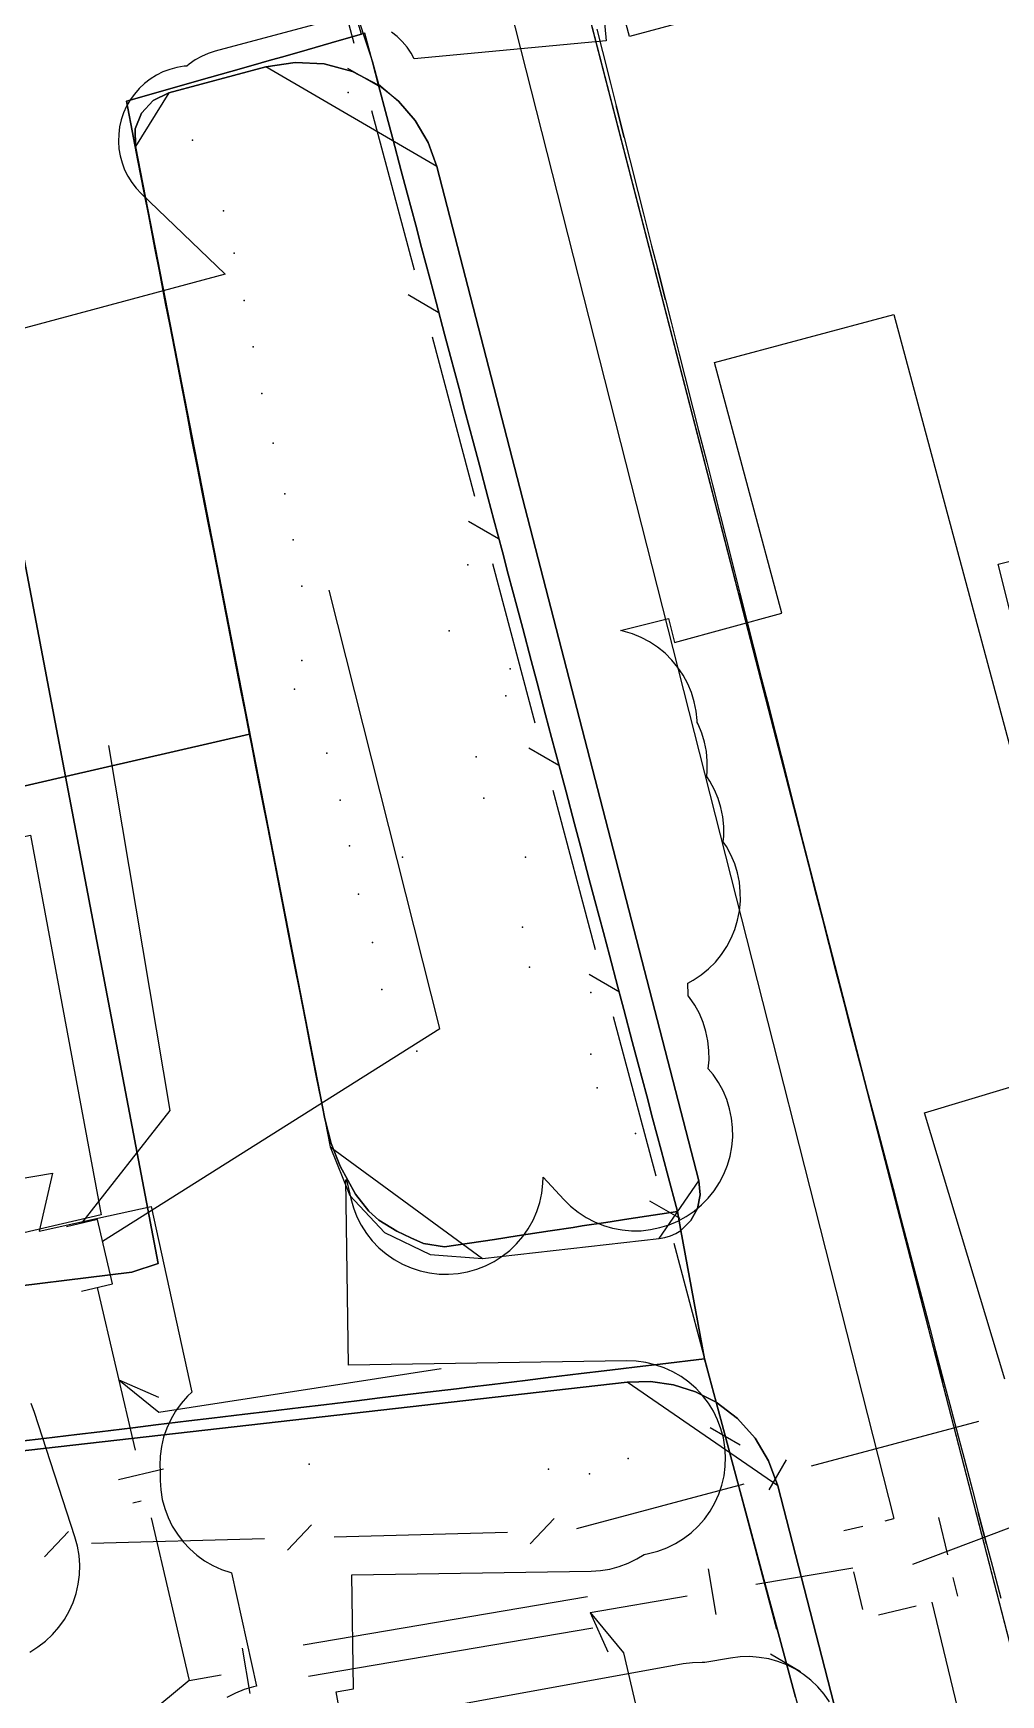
# Model space of a CAD drawing. Header units: metres. Extents: x 17314 to 17509, y 13897 to 14299.
# Drawn here: x 17413.08 to 17433.93, y 14097.36 to 14133.17 of the extents above; entities that cross this region are included whole.
import ezdxf

# ---------------------------------------------------------------- set-up
doc = ezdxf.new("R2010")
doc.units = ezdxf.units.M
for name, color, linetype in [('BUSH', 7, 'Continuous'), ('CURB', 7, 'Continuous'), ('ELECTR_CABLE_COMM', 7, 'Continuous'), ('GRASS', 7, 'Continuous'), ('GROUND', 7, 'Continuous'), ('HEAT', 7, 'Continuous'), ('ROAD', 7, 'Continuous'), ('SEWER', 7, 'Continuous'), ('SIDEWALK_PATH', 7, 'Continuous'), ('TREE', 7, 'Continuous'), ('WATER_PIPELINE', 7, 'Continuous')]:
    doc.layers.add(name, color=color, linetype=linetype)

msp = doc.modelspace()

# ---------------------------------------------------------------- linework, layer by layer
at = {"layer": 'BUSH'}
for p in [(17417.184, 14129.344), (17417.412, 14128.43), (17417.628, 14127.412), (17417.819, 14126.41), (17418.009, 14125.407), (17418.251, 14124.337), (17418.505, 14123.246), (17418.682, 14122.256), (17418.873, 14121.254), (17422.045, 14120.289), (17419.405, 14117.656), (17422.628, 14117.576), (17419.697, 14116.643), (17422.792, 14116.686), (17419.899, 14115.656), (17420.089, 14114.618), (17423.625, 14113.903), (17420.394, 14113.576), (17423.775, 14113.038), (17420.596, 14112.563), (17425.903, 14102.453), (17424.183, 14102.218), (17425.069, 14102.12)]:
    msp.add_point(p, dxfattribs=at)
at = {"layer": 'CURB'}
for points in [[(17468.708, 13964.699), (17413.628, 14177.812), (17409.56, 14179.827), (17391.346, 14172.16), (17389.512, 14169.307), (17396.492, 13931.016)], [(17425.817, 14130.928), (17425.644, 14131.611)], [(17426.706, 14127.426), (17426.532, 14128.109)], [(17428.484, 14120.421), (17428.31, 14121.104)], [(17429.669, 14115.751), (17429.495, 14116.434)], [(17432.709, 14104.097), (17432.53, 14104.778)], [(17433.629, 14100.603), (17433.449, 14101.284)]]:
    msp.add_lwpolyline(points, dxfattribs=at)
for points in [[(17418.097, 14132.447), (17416.004, 14131.888), (17415.281, 14130.73), (17419.481, 14109.165), (17422.763, 14106.758), (17426.572, 14107.19), (17427.428, 14108.433), (17421.777, 14130.299)], [(17408.78, 14101.146), (17403.806, 14100.582), (17403.646, 14101.571), (17402.161, 14101.402), (17401.274, 14100.374), (17401.402, 14096.698), (17402.03, 14094.963), (17406.186, 14089.608), (17408.674, 14087.123), (17415.209, 14082.062), (17416.54, 14082.157), (17422.155, 14087.953), (17424.135, 14089.686), (17429.34, 14093.535), (17430.461, 14096.698), (17429.126, 14101.862), (17425.884, 14104.092), (17408.62, 14102.135), (17408.787, 14101.105)]]:
    msp.add_lwpolyline(points, close=True, dxfattribs=at)
at = {"layer": 'ELECTR_CABLE_COMM'}
for points in [[(17419.071, 14136.392), (17419.987, 14132.958)], [(17419.856, 14132.421), (17420.504, 14132.045)], [(17420.373, 14131.509), (17421.289, 14128.075)], [(17421.158, 14127.538), (17421.807, 14127.162)], [(17421.675, 14126.625), (17422.591, 14123.191)], [(17422.46, 14122.654), (17423.109, 14122.279)], [(17422.978, 14121.742), (17423.893, 14118.308)], [(17423.762, 14117.771), (17424.411, 14117.395)], [(17424.28, 14116.858), (17425.195, 14113.424)], [(17425.064, 14112.887), (17425.713, 14112.512)], [(17425.582, 14111.975), (17426.498, 14108.541)], [(17426.366, 14108.004), (17427.015, 14107.628)], [(17426.884, 14107.091), (17427.8, 14103.657)], [(17427.669, 14103.12), (17428.317, 14102.745)], [(17429.852, 14102.293), (17433.46, 14103.257)], [(17428.94, 14101.774), (17429.315, 14102.423)], [(17424.795, 14100.941), (17428.403, 14101.905)], [(17428.186, 14102.208), (17429.102, 14098.774)], [(17413.326, 14100.333), (17413.842, 14100.877)], [(17418.559, 14100.473), (17419.075, 14101.017)], [(17419.567, 14100.765), (17423.3, 14100.864)], [(17423.792, 14100.612), (17424.308, 14101.156)], [(17414.334, 14100.625), (17418.067, 14100.725)], [(17428.971, 14098.237), (17429.619, 14097.861)]]:
    msp.add_lwpolyline(points, dxfattribs=at)
at = {"layer": 'GRASS'}
for points in [[(17424.435, 14117.304), (17424.252, 14117.994), (17424.124, 14118.477), (17423.941, 14119.167), (17423.813, 14119.65), (17423.63, 14120.34), (17423.502, 14120.823), (17423.319, 14121.513), (17423.191, 14121.997), (17423.008, 14122.686), (17422.88, 14123.17), (17422.697, 14123.859), (17422.568, 14124.343), (17422.386, 14125.032), (17422.257, 14125.516), (17422.074, 14126.205), (17421.946, 14126.689), (17421.763, 14127.378), (17421.635, 14127.862), (17421.452, 14128.551), (17421.324, 14129.035), (17421.141, 14129.725), (17421.013, 14130.208), (17420.83, 14130.898), (17420.702, 14131.381), (17420.524, 14132.053), (17419.959, 14132.345), (17419.353, 14132.51), (17418.725, 14132.545), (17418.097, 14132.447), (17416.004, 14131.888), (17415.663, 14131.722), (17415.415, 14131.451), (17415.28, 14131.11), (17415.281, 14130.73), (17419.363, 14109.77), (17419.5, 14109.242), (17419.696, 14108.753), (17420.025, 14108.148), (17420.31, 14107.782), (17420.527, 14107.589), (17420.915, 14107.349), (17421.216, 14107.209), (17421.494, 14107.087), (17421.947, 14107.011), (17423.02, 14107.174), (17423.514, 14107.249), (17424.219, 14107.356), (17424.714, 14107.431), (17424.914, 14107.462), (17425.419, 14107.538), (17425.914, 14107.614), (17426.963, 14107.773), (17426.741, 14108.61), (17426.613, 14109.093), (17426.43, 14109.783), (17426.302, 14110.266), (17426.119, 14110.956), (17425.991, 14111.439), (17425.808, 14112.129), (17425.68, 14112.612), (17425.497, 14113.302), (17425.368, 14113.785), (17425.186, 14114.475), (17425.057, 14114.958), (17424.874, 14115.648), (17424.746, 14116.131), (17424.563, 14116.821)], [(17426.963, 14107.773), (17427.038, 14107.368), (17427.256, 14107.579), (17427.399, 14107.84), (17427.458, 14108.131), (17427.428, 14108.433), (17421.777, 14130.299), (17421.59, 14130.819), (17421.313, 14131.293), (17420.955, 14131.708), (17420.524, 14132.053), (17420.702, 14131.381), (17420.83, 14130.898), (17421.013, 14130.208), (17421.141, 14129.725), (17421.324, 14129.035), (17421.452, 14128.551), (17421.635, 14127.862), (17421.763, 14127.378), (17421.946, 14126.689), (17422.074, 14126.205), (17422.257, 14125.516), (17422.386, 14125.032), (17422.568, 14124.343), (17422.697, 14123.859), (17422.88, 14123.17), (17423.008, 14122.686), (17423.191, 14121.997), (17423.319, 14121.513), (17423.502, 14120.823), (17423.63, 14120.34), (17423.813, 14119.65), (17423.941, 14119.167), (17424.124, 14118.477), (17424.252, 14117.994), (17424.435, 14117.304), (17424.563, 14116.821), (17424.746, 14116.131), (17424.874, 14115.648), (17425.057, 14114.958), (17425.186, 14114.475), (17425.368, 14113.785), (17425.497, 14113.302), (17425.68, 14112.612), (17425.808, 14112.129), (17425.991, 14111.439), (17426.119, 14110.956), (17426.302, 14110.266), (17426.43, 14109.783), (17426.613, 14109.093), (17426.741, 14108.61)], [(17426.572, 14107.19), (17426.696, 14107.212), (17426.816, 14107.249), (17426.931, 14107.301), (17427.038, 14107.368), (17426.963, 14107.773), (17425.914, 14107.614), (17425.419, 14107.538), (17424.914, 14107.462), (17424.714, 14107.431), (17424.219, 14107.356), (17423.514, 14107.249), (17423.02, 14107.174), (17421.947, 14107.011), (17421.494, 14107.087), (17421.216, 14107.209), (17420.915, 14107.349), (17420.527, 14107.589), (17420.31, 14107.782), (17420.025, 14108.148), (17419.696, 14108.753), (17419.5, 14109.242), (17419.363, 14109.77), (17419.481, 14109.165), (17419.901, 14108.116), (17420.651, 14107.319), (17421.637, 14106.844), (17422.763, 14106.758)], [(17429.126, 14101.862), (17428.93, 14102.401), (17428.638, 14102.889), (17428.26, 14103.313), (17427.803, 14103.661), (17427.932, 14103.181), (17428.118, 14102.489), (17428.247, 14102.006), (17428.433, 14101.314), (17428.562, 14100.831), (17428.748, 14100.139), (17428.878, 14099.656), (17429.063, 14098.964), (17429.193, 14098.481), (17429.379, 14097.788), (17429.508, 14097.305), (17429.694, 14096.613), (17429.753, 14096.393), (17430.508, 14096.486), (17430.497, 14096.539), (17430.486, 14096.592), (17430.474, 14096.645), (17430.461, 14096.698)]]:
    msp.add_lwpolyline(points, close=True, dxfattribs=at)
msp.add_lwpolyline([(17429.508, 14097.305), (17429.379, 14097.788), (17429.193, 14098.481), (17429.063, 14098.964), (17428.878, 14099.656), (17428.748, 14100.139), (17428.562, 14100.831), (17428.433, 14101.314), (17428.247, 14102.006), (17428.118, 14102.489), (17427.932, 14103.181), (17427.803, 14103.661), (17427.356, 14103.889), (17426.88, 14104.038), (17426.386, 14104.107), (17425.884, 14104.092), (17408.62, 14102.135)], dxfattribs=at)
at = {"layer": 'GROUND'}
msp.add_lwpolyline([(17415.243, 14130.921), (17415.281, 14130.732), (17415.28, 14131.111), (17415.415, 14131.452), (17415.663, 14131.722), (17416.004, 14131.888), (17418.097, 14132.447), (17418.725, 14132.545), (17419.353, 14132.51), (17419.959, 14132.345), (17420.524, 14132.053), (17420.519, 14132.071), (17420.955, 14131.708), (17421.313, 14131.293), (17421.59, 14130.819), (17421.777, 14130.299), (17427.428, 14108.433), (17427.458, 14108.131), (17427.399, 14107.84), (17427.256, 14107.579), (17427.038, 14107.368), (17426.963, 14107.773), (17425.914, 14107.614), (17425.419, 14107.538), (17424.914, 14107.462), (17424.714, 14107.431), (17424.219, 14107.356), (17423.514, 14107.249), (17423.02, 14107.174), (17421.947, 14107.011), (17421.494, 14107.087), (17421.216, 14107.209), (17420.915, 14107.349), (17420.527, 14107.589), (17420.31, 14107.782), (17420.025, 14108.148), (17419.696, 14108.753), (17419.5, 14109.242), (17419.363, 14109.77), (17419.283, 14110.179), (17419.187, 14110.67), (17419.05, 14111.37), (17418.954, 14111.861), (17418.818, 14112.561), (17418.722, 14113.052), (17418.585, 14113.752), (17418.489, 14114.243), (17418.352, 14114.943), (17418.256, 14115.434), (17418.119, 14116.134), (17418.023, 14116.625), (17417.886, 14117.325), (17417.791, 14117.816), (17417.743, 14118.061), (17417.654, 14118.517), (17417.558, 14119.007), (17417.421, 14119.708), (17417.325, 14120.198), (17417.188, 14120.899), (17417.092, 14121.389), (17416.955, 14122.09), (17416.86, 14122.58), (17416.723, 14123.281), (17416.627, 14123.772), (17416.495, 14124.446), (17416.395, 14124.963), (17416.26, 14125.663), (17416.165, 14126.154), (17416.029, 14126.855), (17415.934, 14127.346), (17415.799, 14128.047), (17415.704, 14128.537), (17415.569, 14129.238), (17415.474, 14129.729), (17415.338, 14130.43)], close=True, dxfattribs=at)
for points in [[(17434.52, 14096.977), (17431.057, 14110.378), (17431.177, 14109.921), (17431.304, 14109.438), (17431.483, 14108.756), (17431.611, 14108.273), (17431.79, 14107.592), (17431.917, 14107.108), (17432.096, 14106.427), (17432.223, 14105.943), (17432.403, 14105.262), (17432.53, 14104.778), (17432.709, 14104.097), (17432.836, 14103.614), (17433.016, 14102.932), (17433.143, 14102.449), (17433.322, 14101.768), (17433.449, 14101.284), (17433.629, 14100.603), (17433.756, 14100.119), (17433.935, 14099.438)], [(17408.62, 14102.135), (17425.884, 14104.092), (17426.386, 14104.107), (17426.88, 14104.038), (17427.356, 14103.889), (17427.803, 14103.661), (17428.26, 14103.313), (17428.638, 14102.889), (17428.93, 14102.401), (17429.126, 14101.862), (17430.461, 14096.698)]]:
    msp.add_lwpolyline(points, dxfattribs=at)
at = {"layer": 'HEAT'}
for points in [[(17419.653, 14097.183), (17419.61, 14097.417), (17419.985, 14097.486), (17419.947, 14099.941), (17425.102, 14100.021), (17425.308, 14100.034), (17425.511, 14100.067), (17425.71, 14100.121), (17425.903, 14100.193), (17426.088, 14100.284), (17426.249, 14100.384), (17426.344, 14100.399), (17426.543, 14100.453), (17426.736, 14100.525), (17426.921, 14100.616), (17427.096, 14100.725), (17427.26, 14100.85), (17427.41, 14100.991), (17427.547, 14101.145), (17427.667, 14101.313), (17427.77, 14101.491), (17427.855, 14101.679), (17427.922, 14101.874), (17427.969, 14102.075), (17427.996, 14102.279), (17428.003, 14102.485), (17427.989, 14102.691), (17427.956, 14102.894), (17427.903, 14103.093), (17427.83, 14103.286), (17427.739, 14103.471), (17427.631, 14103.646), (17427.505, 14103.81), (17427.365, 14103.96), (17427.21, 14104.096), (17427.043, 14104.216), (17426.864, 14104.32), (17426.676, 14104.405), (17426.481, 14104.471), (17426.281, 14104.518), (17426.076, 14104.545), (17425.87, 14104.552), (17419.877, 14104.46), (17419.816, 14108.454), (17419.832, 14108.454), (17419.925, 14108.051), (17419.981, 14107.852), (17420.056, 14107.661), (17420.149, 14107.477), (17420.26, 14107.303), (17420.388, 14107.141), (17420.53, 14106.993), (17420.687, 14106.859), (17420.856, 14106.741), (17421.036, 14106.64), (17421.225, 14106.557), (17421.421, 14106.494), (17421.622, 14106.449), (17421.827, 14106.425), (17422.033, 14106.421), (17422.238, 14106.437), (17422.441, 14106.473), (17422.639, 14106.529), (17422.831, 14106.604), (17423.015, 14106.698), (17423.189, 14106.809), (17423.35, 14106.936), (17423.499, 14107.079), (17423.633, 14107.235), (17423.751, 14107.404), (17423.852, 14107.584), (17423.934, 14107.773), (17423.998, 14107.969), (17424.042, 14108.17), (17424.067, 14108.375), (17424.069, 14108.515), (17424.516, 14108.032), (17424.663, 14107.887), (17424.824, 14107.758), (17424.996, 14107.646), (17425.179, 14107.55), (17425.37, 14107.473), (17425.568, 14107.415), (17425.771, 14107.377), (17425.976, 14107.359), (17426.182, 14107.361), (17426.387, 14107.383), (17426.588, 14107.426), (17426.785, 14107.487), (17426.975, 14107.568), (17427.155, 14107.667), (17427.326, 14107.783), (17427.484, 14107.916), (17427.628, 14108.063), (17427.757, 14108.223), (17427.87, 14108.396), (17427.965, 14108.579), (17428.042, 14108.77), (17428.1, 14108.968), (17428.138, 14109.17), (17428.156, 14109.375), (17428.154, 14109.582), (17428.132, 14109.786), (17428.09, 14109.988), (17428.028, 14110.185), (17427.947, 14110.374), (17427.848, 14110.555), (17427.732, 14110.725), (17427.629, 14110.848), (17427.646, 14111.04), (17427.644, 14111.247), (17427.622, 14111.451), (17427.579, 14111.653), (17427.518, 14111.85), (17427.437, 14112.039), (17427.338, 14112.22), (17427.222, 14112.39), (17427.195, 14112.422), (17427.198, 14112.468), (17427.19, 14112.674), (17427.187, 14112.696), (17427.306, 14112.76), (17427.477, 14112.875), (17427.636, 14113.006), (17427.782, 14113.152), (17427.912, 14113.312), (17428.026, 14113.484), (17428.123, 14113.665), (17428.202, 14113.856), (17428.261, 14114.053), (17428.301, 14114.256), (17428.321, 14114.461), (17428.32, 14114.667), (17428.299, 14114.872), (17428.259, 14115.074), (17428.199, 14115.271), (17428.119, 14115.461), (17428.022, 14115.643), (17427.953, 14115.745), (17427.965, 14115.867), (17427.965, 14116.073), (17427.944, 14116.278), (17427.903, 14116.48), (17427.843, 14116.677), (17427.764, 14116.867), (17427.666, 14117.049), (17427.597, 14117.152), (17427.609, 14117.275), (17427.609, 14117.482), (17427.588, 14117.687), (17427.547, 14117.889), (17427.487, 14118.086), (17427.408, 14118.276), (17427.388, 14118.313), (17427.387, 14118.356), (17427.367, 14118.561), (17427.326, 14118.763), (17427.266, 14118.96), (17427.187, 14119.15), (17427.089, 14119.332), (17426.974, 14119.503), (17426.843, 14119.662), (17426.697, 14119.808), (17426.538, 14119.938), (17426.366, 14120.052), (17426.184, 14120.149), (17425.993, 14120.227), (17425.796, 14120.287), (17425.736, 14120.299), (17426.769, 14120.56), (17426.9, 14120.042), (17429.215, 14120.673), (17427.763, 14126.075), (17431.626, 14127.113), (17435.02, 14114.484)], [(17435.708, 14114.412), (17433.88, 14121.726), (17437.76, 14122.696)], [(17412.344, 14108.406), (17413.498, 14108.6), (17413.208, 14107.353), (17414.703, 14107.681), (17415.621, 14107.883), (17416.499, 14103.881), (17416.402, 14103.791), (17416.266, 14103.636), (17416.146, 14103.469), (17416.043, 14103.291), (17415.958, 14103.103), (17415.891, 14102.908), (17415.844, 14102.707), (17415.817, 14102.503), (17415.81, 14102.297), (17415.817, 14102.193), (17415.813, 14102.09), (17415.817, 14102.034), (17415.815, 14101.978), (17415.828, 14101.772), (17415.862, 14101.569), (17415.915, 14101.37), (17415.987, 14101.177), (17416.078, 14100.992), (17416.187, 14100.817), (17416.312, 14100.653), (17416.453, 14100.503), (17416.608, 14100.367), (17416.775, 14100.246), (17416.954, 14100.143), (17417.141, 14100.058), (17417.336, 14099.992), (17417.353, 14099.988), (17417.889, 14097.544), (17417.826, 14097.531), (17417.628, 14097.473), (17417.437, 14097.395), (17417.255, 14097.299)], [(17413.008, 14098.279), (17413.183, 14098.388), (17413.346, 14098.514), (17413.496, 14098.656), (17413.632, 14098.811), (17413.751, 14098.979), (17413.854, 14099.158), (17413.938, 14099.346), (17414.004, 14099.541), (17414.05, 14099.742), (17414.076, 14099.946), (17414.082, 14100.152), (17414.068, 14100.358), (17414.034, 14100.561), (17413.98, 14100.76), (17413.11, 14103.442), (17413.037, 14103.634)], [(17430.245, 14097.204), (17430.126, 14097.373), (17429.992, 14097.529), (17429.842, 14097.671), (17429.68, 14097.797), (17429.506, 14097.907), (17429.322, 14098), (17429.129, 14098.074), (17428.931, 14098.129), (17428.727, 14098.164), (17428.522, 14098.179), (17428.316, 14098.174), (17428.111, 14098.148), (17427.555, 14098.051), (17427.496, 14098.055), (17427.29, 14098.049), (17427.086, 14098.022), (17420.422, 14096.813)]]:
    msp.add_lwpolyline(points, dxfattribs=at)
at = {"layer": 'ROAD'}
msp.add_lwpolyline([(17425.224, 14133.263), (17425.347, 14132.778), (17425.521, 14132.096), (17425.644, 14131.611), (17425.817, 14130.928), (17425.94, 14130.444), (17426.113, 14129.761), (17426.236, 14129.276), (17426.409, 14128.593), (17426.532, 14128.109), (17426.706, 14127.426), (17426.829, 14126.941), (17427.002, 14126.258), (17427.125, 14125.774), (17427.298, 14125.091), (17427.421, 14124.606), (17427.595, 14123.924), (17427.718, 14123.439), (17427.891, 14122.756), (17428.014, 14122.271), (17428.187, 14121.589), (17428.31, 14121.104), (17428.484, 14120.421), (17428.607, 14119.937), (17428.78, 14119.254), (17428.903, 14118.769), (17429.076, 14118.086), (17429.199, 14117.602), (17429.372, 14116.919), (17429.495, 14116.434), (17429.669, 14115.751), (17429.719, 14115.553), (17431.057, 14110.378), (17431.177, 14109.921), (17431.304, 14109.438), (17431.483, 14108.756), (17431.611, 14108.273), (17431.79, 14107.592), (17431.917, 14107.108), (17432.096, 14106.427), (17432.223, 14105.943), (17432.403, 14105.262), (17432.53, 14104.778), (17432.709, 14104.097), (17432.836, 14103.614), (17433.016, 14102.932), (17433.143, 14102.449), (17433.322, 14101.768), (17433.449, 14101.284), (17433.629, 14100.603), (17433.756, 14100.119), (17433.935, 14099.438)], dxfattribs=at)
at = {"layer": 'SEWER'}
for points in [[(17425.17, 14135.783), (17425.429, 14133.011), (17421.292, 14132.624), (17421.226, 14132.743), (17421.137, 14132.872), (17421.035, 14132.992), (17420.922, 14133.101), (17420.799, 14133.199)], [(17433.225, 14135.062), (17425.929, 14133.101), (17425.205, 14135.793)], [(17419.453, 14133.443), (17417.004, 14132.785), (17416.854, 14132.737), (17416.71, 14132.674), (17416.573, 14132.598), (17416.444, 14132.508), (17416.392, 14132.464), (17416.331, 14132.46), (17416.176, 14132.434), (17416.024, 14132.393), (17415.877, 14132.337), (17415.737, 14132.267), (17415.603, 14132.184), (17415.479, 14132.088), (17415.365, 14131.981), (17415.261, 14131.862), (17415.17, 14131.735), (17415.092, 14131.598), (17415.028, 14131.455), (17414.977, 14131.307), (17414.942, 14131.154), (17414.922, 14130.998), (17414.917, 14130.841), (17414.928, 14130.684), (17414.954, 14130.529), (17414.995, 14130.378), (17415.05, 14130.231), (17415.12, 14130.09), (17415.203, 14129.957), (17415.299, 14129.833), (17415.407, 14129.718), (17417.215, 14127.976), (17410.719, 14126.231)], [(17434.022, 14104.158), (17432.291, 14109.903), (17439.428, 14112.053)]]:
    msp.add_lwpolyline(points, dxfattribs=at)
at = {"layer": 'SIDEWALK_PATH'}
for points in [[(17434.52, 14096.977), (17431.057, 14110.378), (17430.998, 14110.602), (17430.87, 14111.086), (17430.691, 14111.767), (17430.564, 14112.251), (17430.377, 14112.961), (17430.088, 14114.099), (17429.965, 14114.584), (17429.792, 14115.267), (17429.719, 14115.553), (17418.962, 14157.175)], [(17411.845, 14127.281), (17413.773, 14117.149), (17417.743, 14118.061), (17417.654, 14118.517), (17417.558, 14119.007), (17417.421, 14119.708), (17417.325, 14120.198), (17417.188, 14120.899), (17417.092, 14121.389), (17416.955, 14122.09), (17416.86, 14122.58), (17416.723, 14123.281), (17416.627, 14123.772), (17416.495, 14124.446), (17416.395, 14124.963), (17416.26, 14125.663), (17416.165, 14126.154), (17416.029, 14126.855), (17415.934, 14127.346), (17415.799, 14128.047), (17415.704, 14128.537), (17415.569, 14129.238), (17415.474, 14129.729), (17415.338, 14130.43), (17415.243, 14130.921), (17415.091, 14131.709), (17416.172, 14132.017), (17416.653, 14132.154), (17417.339, 14132.349), (17417.82, 14132.486), (17418.163, 14132.584), (17418.507, 14132.681), (17418.987, 14132.818), (17419.674, 14133.014), (17420.155, 14133.15), (17419.328, 14135.881)], [(17419.328, 14135.881), (17420.191, 14133.161), (17420.391, 14132.554), (17420.519, 14132.071), (17420.955, 14131.708), (17421.313, 14131.293), (17421.59, 14130.819), (17421.777, 14130.299), (17427.428, 14108.433), (17427.458, 14108.131), (17427.399, 14107.84), (17427.256, 14107.579), (17427.038, 14107.368), (17427.551, 14104.601), (17427.803, 14103.661), (17428.26, 14103.313), (17428.638, 14102.889), (17428.93, 14102.401), (17429.126, 14101.862), (17430.461, 14096.698)], [(17409.765, 14116.227), (17413.773, 14117.149), (17411.845, 14127.281)], [(17412.81, 14102.821), (17413.306, 14102.881), (17414.018, 14102.967), (17414.514, 14103.027), (17415.226, 14103.113), (17415.722, 14103.173), (17416.434, 14103.259), (17416.93, 14103.318), (17417.642, 14103.404), (17418.138, 14103.464), (17418.85, 14103.55), (17419.346, 14103.61), (17420.058, 14103.696), (17420.554, 14103.756), (17421.266, 14103.842), (17421.762, 14103.902), (17422.2, 14103.955), (17422.474, 14103.988), (17422.97, 14104.048), (17423.682, 14104.134), (17424.178, 14104.194), (17424.89, 14104.28), (17425.386, 14104.34), (17425.742, 14104.383), (17426.098, 14104.426), (17426.594, 14104.485), (17427.551, 14104.601), (17427.038, 14107.368), (17426.963, 14107.773), (17425.914, 14107.614), (17425.419, 14107.538), (17424.914, 14107.462), (17424.714, 14107.431), (17424.219, 14107.356), (17423.514, 14107.249), (17423.02, 14107.174), (17421.947, 14107.011), (17421.494, 14107.087), (17421.216, 14107.209), (17420.915, 14107.349), (17420.527, 14107.589), (17420.31, 14107.782), (17420.025, 14108.148), (17419.696, 14108.753), (17419.5, 14109.242), (17419.363, 14109.77), (17419.283, 14110.179), (17419.187, 14110.67), (17419.05, 14111.37), (17418.954, 14111.861), (17418.818, 14112.561), (17418.722, 14113.052), (17418.585, 14113.752), (17418.489, 14114.243), (17418.352, 14114.943), (17418.256, 14115.434), (17418.119, 14116.134), (17418.023, 14116.625), (17417.886, 14117.325), (17417.791, 14117.816), (17417.743, 14118.061), (17413.773, 14117.149), (17415.77, 14106.651), (17415.204, 14106.464), (17411.814, 14106.049)], [(17408.62, 14102.135), (17425.884, 14104.092), (17426.386, 14104.107), (17426.88, 14104.038), (17427.356, 14103.889), (17427.803, 14103.661), (17427.551, 14104.601), (17426.594, 14104.485), (17426.098, 14104.426), (17425.742, 14104.383), (17425.386, 14104.34), (17424.89, 14104.28), (17424.178, 14104.194), (17423.682, 14104.134), (17422.97, 14104.048), (17422.474, 14103.988), (17422.2, 14103.955), (17421.762, 14103.902), (17421.266, 14103.842), (17420.554, 14103.756), (17420.058, 14103.696), (17419.346, 14103.61), (17418.85, 14103.55), (17418.138, 14103.464), (17417.642, 14103.404), (17416.93, 14103.318), (17416.434, 14103.259), (17415.722, 14103.173), (17415.226, 14103.113), (17414.514, 14103.027), (17414.018, 14102.967), (17413.306, 14102.881), (17412.81, 14102.821)]]:
    msp.add_lwpolyline(points, dxfattribs=at)
for points in [[(17420.227, 14133.171), (17420.155, 14133.15), (17419.674, 14133.014), (17418.987, 14132.818), (17418.507, 14132.681), (17418.163, 14132.584), (17417.82, 14132.486), (17417.339, 14132.349), (17416.653, 14132.154), (17416.172, 14132.017), (17415.091, 14131.709), (17415.243, 14130.921), (17415.281, 14130.732), (17415.28, 14131.111), (17415.415, 14131.452), (17415.663, 14131.722), (17416.004, 14131.888), (17418.097, 14132.447), (17418.725, 14132.545), (17419.353, 14132.51), (17419.959, 14132.345), (17420.524, 14132.053), (17420.391, 14132.554)], [(17413.773, 14117.149), (17409.765, 14116.227), (17409.862, 14115.747), (17409.961, 14115.257), (17410.103, 14114.547), (17410.202, 14114.057), (17410.345, 14113.347), (17410.443, 14112.857), (17410.586, 14112.148), (17410.685, 14111.658), (17410.828, 14110.948), (17410.926, 14110.458), (17411.069, 14109.749), (17411.168, 14109.258), (17411.311, 14108.549), (17411.409, 14108.059), (17411.552, 14107.349), (17411.651, 14106.859), (17411.814, 14106.049), (17415.204, 14106.464), (17415.77, 14106.651)], [(17413.024, 14115.887), (17414.544, 14107.7), (17412.254, 14107.171), (17410.765, 14115.404)]]:
    msp.add_lwpolyline(points, close=True, dxfattribs=at)
at = {"layer": 'TREE'}
for p in [(17419.868, 14131.897), (17416.516, 14130.871), (17422.447, 14121.71), (17418.87, 14119.648), (17423.361, 14119.473), (17418.708, 14119.031), (17423.265, 14118.89), (17421.036, 14115.409), (17423.693, 14115.415), (17425.098, 14112.496), (17421.351, 14111.229), (17425.095, 14111.164), (17425.233, 14110.437), (17426.058, 14109.457), (17419.025, 14102.326)]:
    msp.add_point(p, dxfattribs=at)
at = {"layer": 'WATER_PIPELINE'}
for points in [[(17422.563, 14136.857), (17431.631, 14101.154)], [(17421.844, 14111.72), (17419.457, 14121.164)], [(17416.031, 14109.948), (17414.709, 14117.822)], [(17414.571, 14107.134), (17421.844, 14111.72)], [(17414.131, 14107.52), (17416.031, 14109.948)], [(17414.462, 14107.599), (17413.8, 14107.441)], [(17414.786, 14106.218), (17414.462, 14107.599)], [(17414.124, 14106.06), (17414.786, 14106.218)], [(17414.455, 14106.139), (17415.278, 14102.633)], [(17414.923, 14104.144), (17415.785, 14103.448)], [(17414.923, 14104.144), (17415.781, 14103.773)], [(17415.785, 14103.448), (17421.873, 14104.391)], [(17415.886, 14102.219), (17414.915, 14101.991)], [(17432.04, 14100.17), (17437.011, 14102.045)], [(17415.41, 14101.533), (17415.224, 14101.489)], [(17415.621, 14101.173), (17416.444, 14097.667)], [(17430.553, 14100.897), (17430.957, 14100.994)], [(17431.444, 14101.109), (17431.631, 14101.154)], [(17432.593, 14101.181), (17432.786, 14100.372)], [(17427.626, 14100.069), (17427.793, 14099.086)], [(17428.654, 14099.739), (17430.744, 14100.094)], [(17430.958, 14099.197), (17430.765, 14100.006)], [(17432.902, 14099.885), (17432.998, 14099.481)], [(17418.901, 14098.436), (17425.027, 14099.476)], [(17425.085, 14099.133), (17427.175, 14099.488)], [(17425.085, 14099.133), (17425.805, 14098.259)], [(17425.085, 14099.133), (17425.464, 14098.28)], [(17432.107, 14099.269), (17431.298, 14099.076)], [(17432.451, 14099.35), (17438.5, 14074.295)], [(17425.142, 14098.791), (17419.015, 14097.751)], [(17417.585, 14098.365), (17417.752, 14097.382)], [(17425.805, 14098.259), (17427.93, 14089.153)], [(17416.444, 14097.667), (17411.93, 14093.93)], [(17416.444, 14097.667), (17417.134, 14097.784)]]:
    msp.add_lwpolyline(points, dxfattribs=at)

doc.saveas('drawing.dxf')
